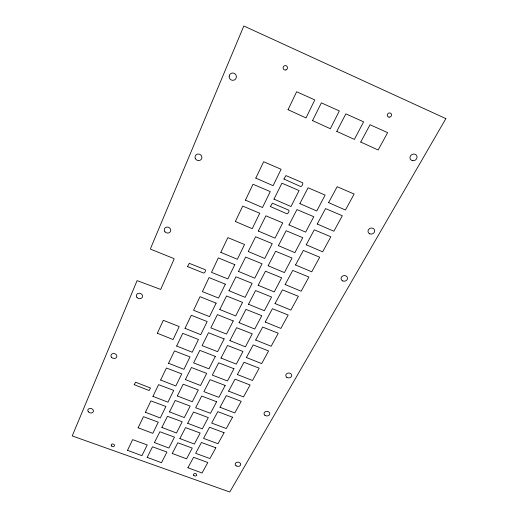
<?xml version="1.0" encoding="UTF-8"?>
<svg xmlns="http://www.w3.org/2000/svg" width="518" height="518" viewBox="0 0 518 518"><rect width="100%" height="100%" fill="white"/><g stroke="black" fill="none" stroke-linecap="round" stroke-linejoin="round"><path stroke-width="0.78" d="M215.307 356.384L208.955 368.822L193.615 362.904L199.831 350.362L215.307 356.384M215.844 447.798L209.919 458.553L195.629 453.315L201.437 442.476L215.844 447.798M216.129 303.134L209.518 316.608L193.564 310.269L200.039 296.684L216.129 303.134M216.628 401.728L210.476 413.319L195.655 407.737L201.683 396.056L216.628 401.728M219.781 309.524L235.677 315.967L242.554 302.37L226.541 295.979L219.781 309.524M220.02 407.265L234.796 412.937L241.194 401.314L226.295 395.629L220.02 407.265M220.817 252.357L237.367 259.278L244.548 244.496L227.868 237.632L220.817 252.357M220.992 358.061L236.325 364.115L242.961 351.482L227.519 345.487L220.992 358.061M224.145 338.901L217.618 351.683L202.098 345.623L208.489 332.737L224.145 338.901M224.074 432.698L218 443.732L203.548 438.377L209.512 427.259L224.074 432.698M225.336 284.181L218.538 298.044L202.421 291.628L209.045 277.564L225.336 284.181M225.181 385.45L218.868 397.351L203.878 391.647L210.068 379.649L225.181 385.45M229.001 290.74L245.092 297.338L252.162 283.352L235.955 276.806L229.001 290.74M228.587 391.129L243.525 396.924L250.09 384.991L235.03 379.176L228.587 391.129M229.901 340.617L245.415 346.814L252.24 333.832L236.609 327.687L229.901 340.617M233.229 320.933L226.521 334.071L210.82 327.868L217.385 314.614L233.229 320.933M232.524 417.21L226.288 428.535L211.681 423.057L217.793 411.648L232.524 417.21M235.366 221.49L252.234 228.684L259.738 213.228L242.735 206.093L235.366 221.49M234.816 264.672L227.816 278.937L211.499 272.364L218.324 257.893L234.816 264.672M233.961 368.732L227.48 380.957L212.322 375.116L218.674 362.801L233.961 368.732M238.494 271.413L254.778 278.179L262.056 263.785L245.642 257.07L238.494 271.413M237.38 374.553L252.486 380.484L259.214 368.156L243.991 362.283L237.38 374.553M239.063 322.688L254.759 329.027L261.771 315.682L245.959 309.388L239.063 322.688M245.435 200.136L262.516 207.511L270.254 191.589L253.03 184.259L245.435 200.136M248.258 251.521L264.75 258.456L272.241 243.635L255.627 236.752L248.258 251.521M246.413 357.53L261.694 363.597L268.602 350.932L253.205 344.917L246.413 357.53M248.478 304.247L264.368 310.742L271.581 297.015L255.575 290.566L248.478 304.247M255.808 178.114L273.115 185.69L281.093 169.269L263.643 161.745L255.808 178.114M258.32 231.034L275.019 238.15L282.737 222.882L265.902 215.818L258.32 231.034M255.691 340.041L271.154 346.251L278.257 333.229L262.678 327.072L255.691 340.041M258.165 285.276L274.249 291.938L281.669 277.803L265.469 271.199L258.165 285.276M265.235 322.054L280.879 328.418L288.176 315.028L272.416 308.722L265.235 322.054M268.136 265.753L284.414 272.578L292.061 258.035L275.654 251.262L268.136 265.753M270.422 206.533L286.94 213.804C288.118 213.753 289.523 211.059 288.785 210.146L272.364 203.211L270.422 206.533M273.983 199.132L290.999 206.533L299.08 190.553L281.921 183.204L273.983 199.132M275.045 303.561L290.876 310.081L298.387 296.309L282.433 289.847L275.045 303.561M278.406 245.655L294.884 252.654L302.752 237.678L286.143 230.73L278.406 245.655M283.922 179.04L300.705 186.558C301.923 186.493 303.367 183.715 302.629 182.757L285.936 175.589L283.922 179.04M288.047 109.712L306.041 117.923L314.789 99.909L296.639 91.744L288.047 109.712M285.14 284.537L301.165 291.213L308.89 277.039L292.741 270.415L285.14 284.537M288.979 224.948L305.665 232.135L313.772 216.699L296.95 209.57L288.979 224.948M295.532 264.957L311.745 271.801L319.703 257.213L303.354 250.421L295.532 264.957M299.877 203.613L316.776 210.988L325.129 195.079L308.093 187.762L299.877 203.613M312.542 120.603L330.335 128.723L339.329 110.936L321.374 102.862L312.542 120.603M306.229 244.794L322.649 251.813L330.84 236.791L314.29 229.817L306.229 244.794M317.249 224.022L333.87 231.229L342.314 215.747L325.55 208.592L317.249 224.022M328.606 202.616L345.435 210.017L354.144 194.056L337.166 186.713L328.606 202.616M336.771 131.378L354.377 139.413L363.61 121.847L345.843 113.863L336.771 131.378M360.748 142.042L378.166 149.993L387.626 132.64L370.046 124.741L360.748 142.042M445.875 118.622L229.765 492.016L72.216 435.923L137.089 280.633L160.703 289.426L174.119 259.026L173.899 258.566L150.667 249.223L150.44 248.757L243.829 25.991L445.875 118.622M134.181 384.667L149.093 390.514L150.531 388.008L135.574 382.213L134.181 384.667M157.343 333.249L173.09 339.543L179.202 326.567L163.299 320.318L157.343 333.249M127.506 450.33L141.951 455.698L147.229 444.949L132.653 439.633L127.506 450.33M138.125 427.803L152.81 433.339L158.294 422.176L143.473 416.686L138.125 427.803M145.428 412.296L160.282 417.955L165.909 406.5L150.919 400.887L145.428 412.296M187.658 266.278L187.872 266.731L203.697 273.09C204.785 273.083 206.002 270.532 205.257 269.748L189.303 263.332L187.658 266.278M152.933 396.38L167.949 402.169L173.724 390.41L158.56 384.667L152.933 396.38M160.632 380.044L175.822 385.968L181.753 373.886L166.414 368.02L160.632 380.044M168.538 363.267L183.909 369.328L189.996 356.921L174.475 350.913L168.538 363.267M176.657 346.03L192.21 352.234L198.465 339.484L182.757 333.333L176.657 346.03M185.01 328.315L200.744 334.667L207.174 321.561L191.278 315.268L185.01 328.315M147.177 457.375L161.499 462.697L166.938 452.059L152.486 446.788L147.177 457.375M154.429 442.605L168.907 448.038L174.482 437.127L159.874 431.74L154.429 442.605M161.869 427.454L176.508 433.003L182.2 421.743L167.45 416.31L161.869 427.454M169.503 411.907L184.304 417.586L190.171 406.099L175.226 400.466L169.503 411.907M177.337 395.953L192.307 401.754L198.329 389.963L183.21 384.214L177.337 395.953M185.379 379.571L200.518 385.509L206.701 373.4L191.414 367.515L185.379 379.571M172.248 453.47L186.564 458.831L192.262 448.096L177.816 442.786L172.248 453.47M179.863 438.571L194.334 444.043L200.175 433.035L185.567 427.609L179.863 438.571M187.665 423.284L202.305 428.878L208.294 417.586L193.525 412.037L187.665 423.284M187.917 467.748L202.039 473.005L207.815 462.516L193.564 457.303L187.917 467.748M285.923 69.943A2.247 2.189 -62.3 0 0 286.791 66.162A2.247 2.189 -62.3 0 0 283.139 67.359A2.247 2.189 -62.3 0 0 285.923 69.943M389.154 117.165A2.234 2.053 -36.2 0 0 391.407 114.057A2.234 2.053 -36.2 0 0 387.671 113.921A2.234 2.053 -36.2 0 0 389.154 117.165M193.874 475.505A1.638 1.243 7.1 0 0 196.659 475.278A1.638 1.243 7.1 0 0 194.846 473.53A1.638 1.243 7.1 0 0 193.874 475.505M111.59 446.037A1.677 1.276 12.8 0 0 114.407 445.868A1.677 1.276 12.8 0 0 112.516 444.004A1.677 1.276 12.8 0 0 111.59 446.037M369.774 233.819A3.373 2.998 -15.9 0 0 374.702 230.782A3.373 2.998 -15.9 0 0 369.593 228.587A3.373 2.998 -15.9 0 0 369.774 233.819M412.613 160.684A3.632 3.257 -29.6 0 0 416.925 156.196A3.632 3.257 -29.6 0 0 410.988 155.258A3.632 3.257 -29.6 0 0 412.613 160.684M342.799 280.963A3.237 2.823 -8.9 0 0 347.5 278.14A3.237 2.823 -8.9 0 0 342.534 276.075A3.237 2.823 -8.9 0 0 342.799 280.963M286.817 377.331A2.978 2.448 0.1 0 0 291.679 375.906A2.978 2.448 0.1 0 0 287.736 373.161A2.978 2.448 0.1 0 0 286.817 377.331M264.84 415.235A2.888 2.305 2.3 0 0 269.677 414.309A2.888 2.305 2.3 0 0 266.181 411.409A2.888 2.305 2.3 0 0 264.84 415.235M236.059 465.779A2.765 2.117 4.4 0 0 240.624 464.84A2.765 2.117 4.4 0 0 237.121 462.231A2.765 2.117 4.4 0 0 236.059 465.779M195.292 158.463A3.464 3.276 23.3 0 0 201.198 159.395A3.464 3.276 23.3 0 0 198.873 154.034A3.464 3.276 23.3 0 0 195.292 158.463M164.957 231.805A3.289 2.959 18.6 0 0 170.532 231.319A3.289 2.959 18.6 0 0 166.971 227.091A3.289 2.959 18.6 0 0 164.957 231.805M136.94 297.364A3.14 2.681 16.9 0 0 142.288 297.28A3.14 2.681 16.9 0 0 139.122 293.24A3.14 2.681 16.9 0 0 136.94 297.364M111.674 357.407A3.004 2.441 15.9 0 0 116.712 357.051A3.004 2.441 15.9 0 0 113.338 353.509A3.004 2.441 15.9 0 0 111.674 357.407M88.287 411.752A2.875 2.234 15.3 0 0 93.182 411.946A2.875 2.234 15.3 0 0 90.397 408.43A2.875 2.234 15.3 0 0 88.287 411.752M229.17 76.101A3.684 3.62 65.2 0 0 234.11 80.096A3.684 3.62 65.2 0 0 235.01 73.821A3.684 3.62 65.2 0 0 229.17 76.101"/></g></svg>
